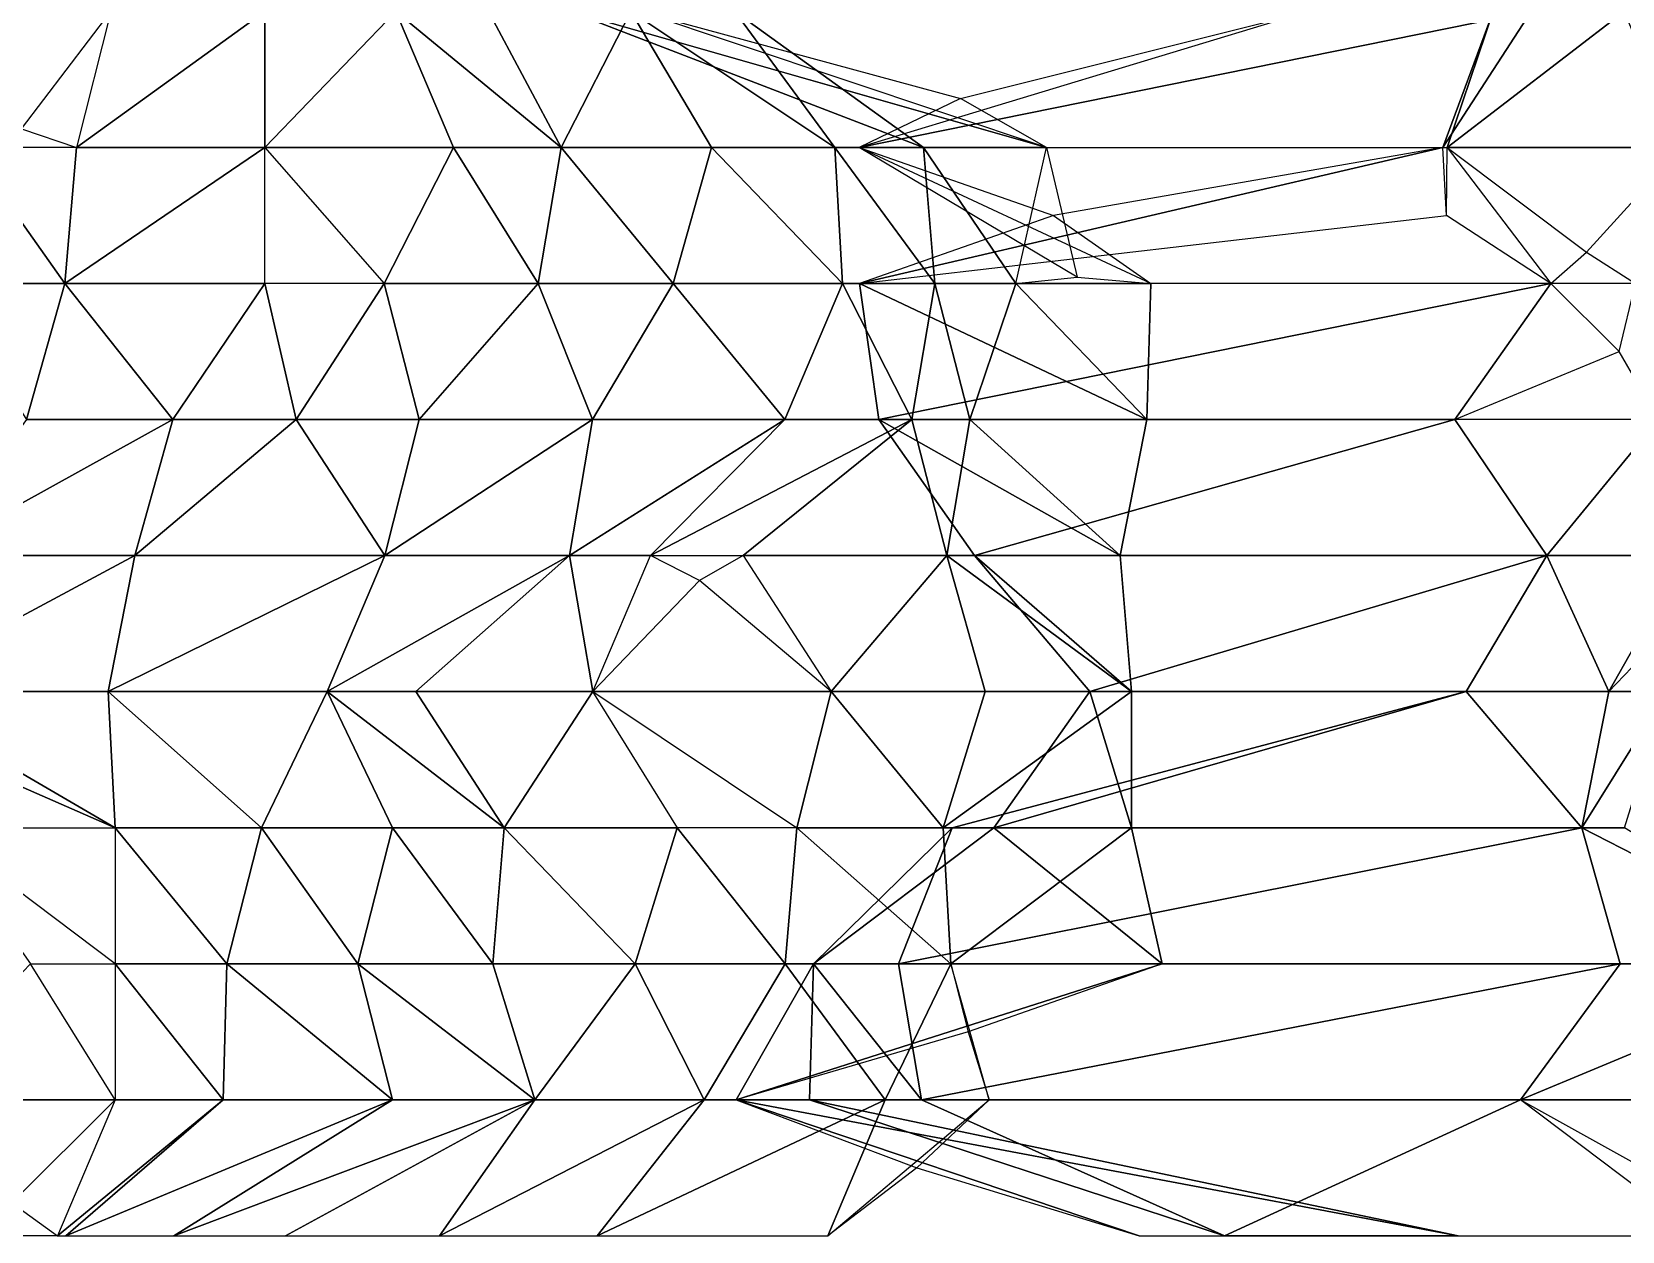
# Model space of a CAD drawing. Header units: metres. Extents: x -317 to 276, y -240 to 234.
# Drawn here: x 18.2 to 88.3, y -95.8 to -42.9 of the extents above; entities that cross this region are included whole.
import ezdxf

# ---------------------------------------------------------------- set-up
doc = ezdxf.new("R2010")
doc.units = ezdxf.units.M

msp = doc.modelspace()

# ---------------------------------------------------------------- linework, layer by layer
for points in [[(13.189026, -42, -556.69244), (17.721558, -47.181824, -554.6532), (21.669495, -42, -553.684), (21.669594, -41.9999, -553.6839)], [(20.146637, -48, -556.4716), (28.457855, -48, -553.77295), (28.457855, -42, -553.77295), (28.457954, -41.9999, -553.7728)], [(20.146637, -48, -556.4716), (28.457855, -42, -553.77295), (21.669495, -42, -553.684), (21.669594, -41.9999, -553.6839)], [(28.457855, -48, -553.77295), (36.769135, -48, -551.0743), (34.230988, -42, -555.7203), (34.231087, -41.9999, -555.72015)], [(28.457855, -48, -553.77295), (34.230988, -42, -555.7203), (28.457855, -42, -553.77295), (28.457954, -41.9999, -553.7728)], [(41.527008, -48, -554.88), (38.312042, -42, -560.765), (34.230988, -42, -555.7203), (34.231087, -41.9999, -555.72015)], [(41.527008, -48, -554.88), (34.230988, -42, -555.7203), (36.769135, -48, -551.0743), (36.769234, -47.9999, -551.07416)], [(44.592804, -42, -561.78314), (38.312042, -42, -560.765), (41.527008, -48, -554.88), (41.527107, -47.9999, -554.8799)], [(44.592804, -42, -561.78314), (41.527008, -48, -554.88), (48.14618, -48, -555.2787), (48.14628, -47.9999, -555.27856)], [(57.492706, -48, -563.19995), (41.925476, -42, -591.69556), (49.181458, -42, -565.8986), (49.181557, -41.9999, -565.8985)], [(62.9274, -48, -565.7668), (44.99124, -42, -598.5987), (41.925476, -42, -591.69556), (41.925575, -41.9999, -591.69543)], [(62.9274, -48, -565.7668), (41.925476, -42, -591.69556), (57.492706, -48, -563.19995), (57.492805, -47.9999, -563.1998)], [(53.580902, -48, -557.8455), (49.181458, -42, -565.8986), (44.592804, -42, -561.78314), (44.592903, -41.9999, -561.783)], [(53.580902, -48, -557.8455), (44.592804, -42, -561.78314), (48.14618, -48, -555.2787), (48.14628, -47.9999, -555.27856)], [(44.99124, -42, -598.5987), (59.12567, -45.847534, -578.9833), (74.45364, -42, -557.1831), (74.45374, -41.9999, -557.183)], [(57.492706, -48, -563.19995), (49.181458, -42, -565.8986), (53.580902, -48, -557.8455), (53.581, -47.9999, -557.8454)], [(54.65619, -48, -593.4221), (80.395966, -48, -558.82074), (84.28775, -42, -551.69684), (84.28785, -41.9999, -551.6967)], [(54.65619, -48, -593.4221), (84.28775, -42, -551.69684), (74.45364, -42, -557.1831), (74.45374, -41.9999, -557.183)], [(80.395966, -48, -558.82074), (80.585175, -48, -570.9894), (82.61569, -42, -567.2725), (82.61579, -41.9999, -567.2724)], [(80.395966, -48, -558.82074), (82.61569, -42, -567.2725), (84.28775, -42, -551.69684), (84.28785, -41.9999, -551.6967)], [(80.585175, -48, -570.9894), (90.92697, -48, -564.57385), (88.388824, -42, -569.21985), (88.38892, -41.9999, -569.2197)], [(80.585175, -48, -570.9894), (88.388824, -42, -569.21985), (82.61569, -42, -567.2725), (82.61579, -41.9999, -567.2724)], [(59.12567, -45.847534, -578.9833), (54.65619, -48, -593.4221), (62.9274, -48, -565.7668), (62.927498, -47.9999, -565.76666)], [(17.721558, -47.181824, -554.6532), (20.146637, -48, -556.4716), (15.388763, -48, -552.6659), (15.388864, -47.9999, -552.6658)], [(15.388763, -48, -552.6659), (14.035095, -54, -555.14374), (19.639008, -54, -557.4009), (19.639107, -53.9999, -557.40076)], [(15.388763, -48, -552.6659), (19.639008, -54, -557.4009), (20.146637, -48, -556.4716), (20.146736, -47.9999, -556.4715)], [(19.639008, -54, -557.4009), (28.457855, -54, -553.77295), (28.457855, -48, -553.77295), (28.457954, -47.9999, -553.7728)], [(19.639008, -54, -557.4009), (28.457855, -48, -553.77295), (20.146637, -48, -556.4716), (20.146736, -47.9999, -556.4715)], [(28.457855, -48, -553.77295), (33.72336, -54, -556.64954), (36.769135, -48, -551.0743), (36.769234, -47.9999, -551.07416)], [(36.769135, -48, -551.0743), (33.72336, -54, -556.64954), (40.51175, -54, -556.7384), (40.51185, -53.9999, -556.7383)], [(36.769135, -48, -551.0743), (40.51175, -54, -556.7384), (41.527008, -48, -554.88), (41.527107, -47.9999, -554.8799)], [(41.527008, -48, -554.88), (40.51175, -54, -556.7384), (46.4541, -54, -558.3761), (46.4542, -53.9999, -558.376)], [(41.527008, -48, -554.88), (46.4541, -54, -558.3761), (48.14618, -48, -555.2787), (48.14628, -47.9999, -555.27856)], [(48.14618, -48, -555.2787), (46.4541, -54, -558.3761), (53.91931, -54, -557.2261), (53.91941, -53.9999, -557.22595)], [(48.14618, -48, -555.2787), (53.91931, -54, -557.2261), (53.580902, -48, -557.8455), (53.581, -47.9999, -557.8454)], [(53.580902, -48, -557.8455), (58.000336, -54, -562.27075), (57.492706, -48, -563.19995), (57.492805, -47.9999, -563.1998)], [(53.580902, -48, -557.8455), (53.91931, -54, -557.2261), (58.000336, -54, -562.27075), (58.000435, -53.9999, -562.2706)], [(62.9274, -48, -565.7668), (64.270935, -53.714294, -569.56494), (54.65619, -48, -593.4221), (54.65629, -47.9999, -593.422)], [(67.51608, -54, -569.88226), (54.65619, -48, -593.4221), (63.236115, -51, -581.8883), (63.236214, -50.9999, -581.8882)], [(80.395966, -48, -558.82074), (63.236115, -51, -581.8883), (54.676178, -54, -605.90045), (54.676277, -53.9999, -605.9003)], [(80.395966, -48, -558.82074), (54.676178, -54, -605.90045), (80.55667, -51, -569.1539), (80.55677, -50.9999, -569.15375)], [(57.492706, -48, -563.19995), (61.57373, -54, -568.2446), (62.9274, -48, -565.7668), (62.927498, -47.9999, -565.76666)], [(57.492706, -48, -563.19995), (58.000336, -54, -562.27075), (61.57373, -54, -568.2446), (61.57383, -53.9999, -568.2445)], [(85.15384, -54, -562.6265), (80.55667, -51, -569.1539), (80.585175, -48, -570.9894), (80.58527, -47.9999, -570.98926)], [(80.585175, -48, -570.9894), (86.73227, -52.615387, -565.9946), (90.92697, -48, -564.57385), (90.92707, -47.9999, -564.5737)], [(86.73227, -52.615387, -565.9946), (88.896454, -54, -568.29065), (85.15384, -54, -562.6265), (85.15394, -53.9999, -562.6264)], [(64.270935, -53.714294, -569.56494), (67.51608, -54, -569.88226), (61.57373, -54, -568.2446), (61.57383, -53.9999, -568.2445)], [(14.035095, -54, -555.14374), (17.9469, -60, -560.49817), (19.639008, -54, -557.4009), (19.639107, -53.9999, -557.40076)], [(19.639008, -54, -557.4009), (17.9469, -60, -560.49817), (24.39685, -60, -561.2066), (24.39695, -59.9999, -561.2065)], [(19.639008, -54, -557.4009), (24.39685, -60, -561.2066), (28.457855, -54, -553.77295), (28.457954, -53.9999, -553.7728)], [(28.457855, -54, -553.77295), (24.39685, -60, -561.2066), (29.831573, -60, -563.77344), (29.831673, -59.9999, -563.7733)], [(28.457855, -54, -553.77295), (29.831573, -60, -563.77344), (33.72336, -54, -556.64954), (33.723457, -53.9999, -556.6494)], [(33.72336, -54, -556.64954), (29.831573, -60, -563.77344), (35.266266, -60, -566.3402), (35.266365, -59.9999, -566.3401)], [(33.72336, -54, -556.64954), (35.266266, -60, -566.3402), (40.51175, -54, -556.7384), (40.51185, -53.9999, -556.7383)], [(40.51175, -54, -556.7384), (35.266266, -60, -566.3402), (42.900696, -60, -564.8805), (42.900795, -59.9999, -564.8804)], [(40.51175, -54, -556.7384), (42.900696, -60, -564.8805), (46.4541, -54, -558.3761), (46.4542, -53.9999, -558.376)], [(46.4541, -54, -558.3761), (42.900696, -60, -564.8805), (51.381165, -60, -561.8721), (51.381264, -59.9999, -561.87195)], [(46.4541, -54, -558.3761), (51.381165, -60, -561.8721), (53.91931, -54, -557.2261), (53.91941, -53.9999, -557.22595)], [(53.91931, -54, -557.2261), (51.381165, -60, -561.8721), (56.985077, -60, -564.12915), (56.985176, -59.9999, -564.129)], [(53.91931, -54, -557.2261), (56.985077, -60, -564.12915), (58.000336, -54, -562.27075), (58.000435, -53.9999, -562.2706)], [(67.34686, -60, -570.192), (55.522217, -60, -604.3518), (54.676178, -54, -605.90045), (54.676277, -53.9999, -605.9003)], [(67.34686, -60, -570.192), (54.676178, -54, -605.90045), (67.51608, -54, -569.88226), (67.51618, -53.9999, -569.88214)], [(55.522217, -60, -604.3518), (85.15384, -54, -562.6265), (54.676178, -54, -605.90045), (54.676277, -53.9999, -605.9003)], [(55.522217, -60, -604.3518), (80.923615, -60, -570.3699), (85.15384, -54, -562.6265), (85.15394, -53.9999, -562.6264)], [(58.000336, -54, -562.27075), (56.985077, -60, -564.12915), (59.543213, -60, -571.9615), (59.543312, -59.9999, -571.96136)], [(58.000336, -54, -562.27075), (59.543213, -60, -571.9615), (61.57373, -54, -568.2446), (61.57383, -53.9999, -568.2445)], [(61.57373, -54, -568.2446), (59.543213, -60, -571.9615), (67.34686, -60, -570.192), (67.34696, -59.9999, -570.1919)], [(61.57373, -54, -568.2446), (67.34686, -60, -570.192), (67.51608, -54, -569.88226), (67.51618, -53.9999, -569.88214)], [(85.15384, -54, -562.6265), (80.923615, -60, -570.3699), (88.17206, -57, -567.1944), (88.17216, -56.9999, -567.1943)], [(89.91171, -60, -566.43225), (88.17206, -57, -567.1944), (88.896454, -54, -568.29065), (88.89655, -53.9999, -568.2905)], [(17.9469, -60, -560.49817), (13.567474, -66, -581.02966), (24.39685, -60, -561.2066), (24.39695, -59.9999, -561.2065)], [(24.39685, -60, -561.2066), (13.567474, -66, -581.02966), (22.724792, -66, -576.7823), (22.724892, -65.9999, -576.78217)], [(24.39685, -60, -561.2066), (22.724792, -66, -576.7823), (29.831573, -60, -563.77344), (29.831673, -59.9999, -563.7733)], [(29.831573, -60, -563.77344), (22.724792, -66, -576.7823), (33.74341, -66, -569.1278), (33.743507, -65.9999, -569.1277)], [(29.831573, -60, -563.77344), (33.74341, -66, -569.1278), (35.266266, -60, -566.3402), (35.266365, -59.9999, -566.3401)], [(33.74341, -66, -569.1278), (41.885437, -66, -566.7389), (42.900696, -60, -564.8805), (42.900795, -59.9999, -564.8804)], [(33.74341, -66, -569.1278), (42.900696, -60, -564.8805), (35.266266, -60, -566.3402), (35.266365, -59.9999, -566.3401)], [(41.885437, -66, -566.7389), (45.458862, -66, -572.7128), (51.381165, -60, -561.8721), (51.381264, -59.9999, -561.87195)], [(41.885437, -66, -566.7389), (51.381165, -60, -561.8721), (42.900696, -60, -564.8805), (42.900795, -59.9999, -564.8804)], [(45.458862, -66, -572.7128), (49.539856, -66, -577.7575), (56.985077, -60, -564.12915), (56.985176, -59.9999, -564.129)], [(45.458862, -66, -572.7128), (56.985077, -60, -564.12915), (51.381165, -60, -561.8721), (51.381264, -59.9999, -561.87195)], [(56.985077, -60, -564.12915), (49.539856, -66, -577.7575), (58.527954, -66, -573.8199), (58.528053, -65.9999, -573.81976)], [(66.162415, -66, -572.36017), (59.75244, -66, -596.6084), (55.522217, -60, -604.3518), (55.522316, -59.9999, -604.3517)], [(66.162415, -66, -572.36017), (55.522217, -60, -604.3518), (67.34686, -60, -570.192), (67.34696, -59.9999, -570.1919)], [(59.75244, -66, -596.6084), (80.923615, -60, -570.3699), (55.522217, -60, -604.3518), (55.522316, -59.9999, -604.3517)], [(56.985077, -60, -564.12915), (58.527954, -66, -573.8199), (59.543213, -60, -571.9615), (59.543312, -59.9999, -571.96136)], [(59.543213, -60, -571.9615), (58.527954, -66, -573.8199), (66.162415, -66, -572.36017), (66.16251, -65.9999, -572.36005)], [(59.543213, -60, -571.9615), (66.162415, -66, -572.36017), (67.34686, -60, -570.192), (67.34696, -59.9999, -570.1919)], [(59.75244, -66, -596.6084), (84.98462, -66, -562.9363), (80.923615, -60, -570.3699), (80.92371, -59.9999, -570.36975)], [(89.91171, -60, -566.43225), (80.923615, -60, -570.3699), (84.98462, -66, -562.9363), (84.98472, -65.9999, -562.93616)], [(89.91171, -60, -566.43225), (84.98462, -66, -562.9363), (93.46509, -66, -559.92786), (93.46519, -65.9999, -559.92773)], [(11.536957, -72, -584.74646), (21.540314, -72, -578.95044), (22.724792, -66, -576.7823), (22.724892, -65.9999, -576.78217)], [(11.536957, -72, -584.74646), (22.724792, -66, -576.7823), (13.567474, -66, -581.02966), (13.567574, -65.9999, -581.02954)], [(21.540314, -72, -578.95044), (31.205261, -72, -573.77386), (33.74341, -66, -569.1278), (33.743507, -65.9999, -569.1277)], [(21.540314, -72, -578.95044), (33.74341, -66, -569.1278), (22.724792, -66, -576.7823), (22.724892, -65.9999, -576.78217)], [(31.205261, -72, -573.77386), (35.117096, -72, -579.1283), (41.885437, -66, -566.7389), (41.885536, -65.9999, -566.7388)], [(31.205261, -72, -573.77386), (41.885437, -66, -566.7389), (33.74341, -66, -569.1278), (33.743507, -65.9999, -569.1277)], [(41.885437, -66, -566.7389), (35.117096, -72, -579.1283), (42.920715, -72, -577.3588), (42.920815, -71.9999, -577.3587)], [(41.885437, -66, -566.7389), (42.920715, -72, -577.3588), (45.458862, -66, -572.7128), (45.45896, -65.9999, -572.7127)], [(49.539856, -66, -577.7575), (47.624023, -67.10527, -575.00696), (45.458862, -66, -572.7128), (45.45896, -65.9999, -572.7127)], [(58.527954, -66, -573.8199), (49.539856, -66, -577.7575), (53.43167, -72, -570.6336), (53.43177, -71.9999, -570.6335)], [(58.527954, -66, -573.8199), (53.43167, -72, -570.6336), (60.220062, -72, -570.72253), (60.22016, -71.9999, -570.7224)], [(58.527954, -66, -573.8199), (66.670044, -72, -571.4309), (66.162415, -66, -572.36017), (66.16251, -65.9999, -572.36005)], [(58.527954, -66, -573.8199), (60.220062, -72, -570.72253), (66.670044, -72, -571.4309), (66.67014, -71.9999, -571.4308)], [(66.670044, -72, -571.4309), (64.828735, -72, -587.3164), (59.75244, -66, -596.6084), (59.75254, -65.9999, -596.6083)], [(66.670044, -72, -571.4309), (59.75244, -66, -596.6084), (66.162415, -66, -572.36017), (66.16251, -65.9999, -572.36005)], [(64.828735, -72, -587.3164), (84.98462, -66, -562.9363), (59.75244, -66, -596.6084), (59.75254, -65.9999, -596.6083)], [(64.828735, -72, -587.3164), (81.43121, -72, -569.4407), (84.98462, -66, -562.9363), (84.98472, -65.9999, -562.93616)], [(84.98462, -66, -562.9363), (81.43121, -72, -569.4407), (87.711975, -72, -570.4588), (87.712074, -71.9999, -570.4587)], [(84.98462, -66, -562.9363), (87.711975, -72, -570.4588), (93.46509, -66, -559.92786), (93.46519, -65.9999, -559.92773)], [(87.711975, -72, -570.4588), (90.27014, -72, -578.29114), (91.11618, -66, -576.74243), (91.11628, -65.9999, -576.7423)], [(87.711975, -72, -570.4588), (91.11618, -66, -576.74243), (93.46509, -66, -559.92786), (93.46519, -65.9999, -559.92773)], [(47.624023, -67.10527, -575.00696), (42.920715, -72, -577.3588), (53.43167, -72, -570.6336), (53.43177, -71.9999, -570.6335)], [(21.858704, -78, -565.8526), (11.536957, -72, -584.74646), (8.132782, -72, -578.4628), (8.132882, -71.9999, -578.4627)], [(21.858704, -78, -565.8526), (8.132782, -72, -578.4628), (13.885895, -78, -567.9318), (13.885995, -77.9999, -567.9317)], [(21.540314, -72, -578.95044), (11.536957, -72, -584.74646), (21.858704, -78, -565.8526), (21.858803, -77.9999, -565.8525)], [(21.540314, -72, -578.95044), (21.858704, -78, -565.8526), (28.308685, -78, -566.56104), (28.308784, -77.9999, -566.5609)], [(31.205261, -72, -573.77386), (21.540314, -72, -578.95044), (28.308685, -78, -566.56104), (28.308784, -77.9999, -566.5609)], [(31.205261, -72, -573.77386), (28.308685, -78, -566.56104), (34.081818, -78, -568.50836), (34.081917, -77.9999, -568.50824)], [(39.00891, -78, -572.0044), (35.117096, -72, -579.1283), (31.205261, -72, -573.77386), (31.20536, -71.9999, -573.77374)], [(39.00891, -78, -572.0044), (31.205261, -72, -573.77386), (34.081818, -78, -568.50836), (34.081917, -77.9999, -568.50824)], [(42.920715, -72, -577.3588), (35.117096, -72, -579.1283), (39.00891, -78, -572.0044), (39.00901, -77.9999, -572.0043)], [(42.920715, -72, -577.3588), (39.00891, -78, -572.0044), (46.64331, -78, -570.5447), (46.64341, -77.9999, -570.54456)], [(42.920715, -72, -577.3588), (51.908783, -78, -573.4212), (53.43167, -72, -570.6336), (53.43177, -71.9999, -570.6335)], [(53.43167, -72, -570.6336), (51.908783, -78, -573.4212), (58.358765, -78, -574.12964), (58.358864, -77.9999, -574.1295)], [(53.43167, -72, -570.6336), (58.358765, -78, -574.12964), (60.220062, -72, -570.72253), (60.22016, -71.9999, -570.7224)], [(58.358765, -78, -574.12964), (66.670044, -78, -571.4309), (66.670044, -72, -571.4309), (66.67014, -71.9999, -571.4308)], [(58.358765, -78, -574.12964), (66.670044, -72, -571.4309), (60.220062, -72, -570.72253), (60.22016, -71.9999, -570.7224)], [(60.59851, -78, -595.05975), (58.757233, -78, -610.9452), (81.43121, -72, -569.4407), (81.43131, -71.9999, -569.44055)], [(81.43121, -72, -569.4407), (58.757233, -78, -610.9452), (86.52753, -78, -572.62695), (86.527626, -77.9999, -572.62683)], [(66.670044, -78, -571.4309), (60.59851, -78, -595.05975), (64.828735, -72, -587.3164), (64.828835, -71.9999, -587.3163)], [(60.59851, -78, -595.05975), (81.43121, -72, -569.4407), (64.828735, -72, -587.3164), (64.828835, -71.9999, -587.3163)], [(66.670044, -78, -571.4309), (64.828735, -72, -587.3164), (66.670044, -72, -571.4309), (66.67014, -71.9999, -571.4308)], [(81.43121, -72, -569.4407), (86.52753, -78, -572.62695), (87.711975, -72, -570.4588), (87.712074, -71.9999, -570.4587)], [(86.52753, -78, -572.62695), (88.408844, -78, -581.69824), (90.27014, -72, -578.29114), (90.27024, -71.9999, -578.291)], [(86.52753, -78, -572.62695), (90.27014, -72, -578.29114), (87.711975, -72, -570.4588), (87.712074, -71.9999, -570.4587)], [(18.11612, -84, -560.1885), (21.858704, -84, -565.8526), (13.885895, -78, -567.9318), (13.885995, -77.9999, -567.9317)], [(21.858704, -78, -565.8526), (26.785797, -84, -569.34863), (28.308685, -78, -566.56104), (28.308784, -77.9999, -566.5609)], [(21.858704, -78, -565.8526), (21.858704, -84, -565.8526), (26.785797, -84, -569.34863), (26.785896, -83.9999, -569.3485)], [(28.308685, -78, -566.56104), (26.785797, -84, -569.34863), (32.55893, -84, -571.296), (32.55903, -83.9999, -571.2959)], [(28.308685, -78, -566.56104), (32.55893, -84, -571.296), (34.081818, -78, -568.50836), (34.081917, -77.9999, -568.50824)], [(34.081818, -78, -568.50836), (32.55893, -84, -571.296), (38.50128, -84, -572.9336), (38.50138, -83.9999, -572.9335)], [(34.081818, -78, -568.50836), (38.50128, -84, -572.9336), (39.00891, -78, -572.0044), (39.00901, -77.9999, -572.0043)], [(39.00891, -78, -572.0044), (38.50128, -84, -572.9336), (44.782013, -84, -573.9518), (44.782112, -83.9999, -573.95166)], [(39.00891, -78, -572.0044), (44.782013, -84, -573.9518), (46.64331, -78, -570.5447), (46.64341, -77.9999, -570.54456)], [(46.64331, -78, -570.5447), (44.782013, -84, -573.9518), (51.401184, -84, -574.3504), (51.401283, -83.9999, -574.3503)], [(46.64331, -78, -570.5447), (51.401184, -84, -574.3504), (51.908783, -78, -573.4212), (51.908882, -77.9999, -573.4211)], [(51.908783, -78, -573.4212), (51.401184, -84, -574.3504), (58.697174, -84, -573.51013), (58.697273, -83.9999, -573.51)], [(51.908783, -78, -573.4212), (58.697174, -84, -573.51013), (58.358765, -78, -574.12964), (58.358864, -77.9999, -574.1295)], [(68.02371, -84, -568.95306), (52.64566, -84, -609.6173), (60.59851, -78, -595.05975), (60.59861, -77.9999, -595.05963)], [(52.64566, -84, -609.6173), (56.388306, -84, -615.2815), (58.757233, -78, -610.9452), (58.75733, -77.9999, -610.94507)], [(52.64566, -84, -609.6173), (58.757233, -78, -610.9452), (60.59851, -78, -595.05975), (60.59861, -77.9999, -595.05963)], [(56.388306, -84, -615.2815), (88.219604, -84, -569.5296), (86.52753, -78, -572.62695), (86.527626, -77.9999, -572.62683)], [(56.388306, -84, -615.2815), (86.52753, -78, -572.62695), (58.757233, -78, -610.9452), (58.75733, -77.9999, -610.94507)], [(58.697174, -84, -573.51013), (66.670044, -78, -571.4309), (58.358765, -78, -574.12964), (58.358864, -77.9999, -574.1295)], [(58.697174, -84, -573.51013), (68.02371, -84, -568.95306), (66.670044, -78, -571.4309), (66.67014, -77.9999, -571.4308)], [(68.02371, -84, -568.95306), (60.59851, -78, -595.05975), (66.670044, -78, -571.4309), (66.67014, -77.9999, -571.4308)], [(98.22296, -84, -563.7336), (88.408844, -78, -581.69824), (86.52753, -78, -572.62695), (86.527626, -77.9999, -572.62683)], [(98.22296, -84, -563.7336), (86.52753, -78, -572.62695), (88.219604, -84, -569.5296), (88.2197, -83.9999, -569.5295)], [(18.11612, -84, -560.1885), (12.363007, -90, -570.7194), (21.858704, -90, -565.8526), (21.858803, -89.9999, -565.8525)], [(21.858704, -84, -565.8526), (26.616577, -90, -569.6584), (26.785797, -84, -569.34863), (26.785896, -83.9999, -569.3485)], [(21.858704, -84, -565.8526), (21.858704, -90, -565.8526), (26.616577, -90, -569.6584), (26.616676, -89.9999, -569.65826)], [(26.785797, -84, -569.34863), (26.616577, -90, -569.6584), (34.081818, -90, -568.50836), (34.081917, -89.9999, -568.50824)], [(26.785797, -84, -569.34863), (34.081818, -90, -568.50836), (32.55893, -84, -571.296), (32.55903, -83.9999, -571.2959)], [(32.55893, -84, -571.296), (40.36258, -90, -569.5265), (38.50128, -84, -572.9336), (38.50138, -83.9999, -572.9335)], [(32.55893, -84, -571.296), (34.081818, -90, -568.50836), (40.36258, -90, -569.5265), (40.36268, -89.9999, -569.52637)], [(44.782013, -84, -573.9518), (38.50128, -84, -572.9336), (40.36258, -90, -569.5265), (40.36268, -89.9999, -569.52637)], [(44.782013, -84, -573.9518), (40.36258, -90, -569.5265), (47.82779, -90, -568.3765), (47.82789, -89.9999, -568.3764)], [(51.401184, -84, -574.3504), (44.782013, -84, -573.9518), (47.82779, -90, -568.3765), (47.82789, -89.9999, -568.3764)], [(51.401184, -84, -574.3504), (47.82779, -90, -568.3765), (55.8006, -90, -566.2973), (55.800697, -89.9999, -566.2972)], [(49.241486, -90, -603.3336), (52.47647, -90, -609.927), (52.64566, -84, -609.6173), (52.64576, -83.9999, -609.6172)], [(49.241486, -90, -603.3336), (52.64566, -84, -609.6173), (68.02371, -84, -568.95306), (68.02381, -83.9999, -568.95294)], [(68.02371, -84, -568.95306), (59.467987, -87, -573.13354), (49.241486, -90, -603.3336), (49.241585, -89.9999, -603.3335)], [(58.697174, -84, -573.51013), (51.401184, -84, -574.3504), (55.8006, -90, -566.2973), (55.800697, -89.9999, -566.2972)], [(52.64566, -84, -609.6173), (52.47647, -90, -609.927), (57.403534, -90, -613.42303), (57.403633, -89.9999, -613.4229)], [(52.64566, -84, -609.6173), (57.403534, -90, -613.42303), (56.388306, -84, -615.2815), (56.388405, -83.9999, -615.2814)], [(58.697174, -84, -573.51013), (55.8006, -90, -566.2973), (60.389282, -90, -570.4128), (60.38938, -89.9999, -570.41266)], [(57.403534, -90, -613.42303), (88.219604, -84, -569.5296), (56.388306, -84, -615.2815), (56.388405, -83.9999, -615.2814)], [(57.403534, -90, -613.42303), (83.82019, -90, -577.5827), (88.219604, -84, -569.5296), (88.2197, -83.9999, -569.5295)], [(60.389282, -90, -570.4128), (58.697174, -84, -573.51013), (59.467987, -87, -573.13354), (59.468086, -86.9999, -573.1334)], [(83.82019, -90, -577.5827), (98.39218, -90, -563.4238), (98.22296, -84, -563.7336), (98.22306, -83.9999, -563.73346)], [(83.82019, -90, -577.5827), (98.22296, -84, -563.7336), (88.219604, -84, -569.5296), (88.2197, -83.9999, -569.5295)], [(12.363007, -90, -570.7194), (17.303162, -94.545456, -567.9341), (21.858704, -90, -565.8526), (21.858803, -89.9999, -565.8525)], [(19.320587, -96, -570.49866), (19.679016, -96, -582.35754), (26.616577, -90, -569.6584), (26.616676, -89.9999, -569.65826)], [(19.320587, -96, -570.49866), (26.616577, -90, -569.6584), (21.858704, -90, -565.8526), (21.858803, -89.9999, -565.8525)], [(19.679016, -96, -582.35754), (24.43689, -96, -586.16327), (34.081818, -90, -568.50836), (34.081917, -89.9999, -568.50824)], [(19.679016, -96, -582.35754), (34.081818, -90, -568.50836), (26.616577, -90, -569.6584), (26.616676, -89.9999, -569.65826)], [(24.43689, -96, -586.16327), (29.363983, -96, -589.6593), (40.36258, -90, -569.5265), (40.36268, -89.9999, -569.52637)], [(24.43689, -96, -586.16327), (40.36258, -90, -569.5265), (34.081818, -90, -568.50836), (34.081917, -89.9999, -568.50824)], [(40.36258, -90, -569.5265), (29.363983, -96, -589.6593), (36.152374, -96, -589.7482), (36.152473, -95.9999, -589.7481)], [(40.36258, -90, -569.5265), (36.152374, -96, -589.7482), (47.82779, -90, -568.3765), (47.82789, -89.9999, -568.3764)], [(47.82779, -90, -568.3765), (36.152374, -96, -589.7482), (43.109924, -96, -589.52747), (43.110023, -95.9999, -589.52734)], [(47.82779, -90, -568.3765), (43.109924, -96, -589.52747), (55.8006, -90, -566.2973), (55.800697, -89.9999, -566.2972)], [(55.8006, -90, -566.2973), (43.109924, -96, -589.52747), (53.2825, -96, -583.42163), (53.2826, -95.9999, -583.4215)], [(81.072784, -96, -557.5818), (52.47647, -90, -609.927), (49.241486, -90, -603.3336), (49.241585, -89.9999, -603.3335)], [(67.00845, -96, -570.81146), (49.241486, -90, -603.3336), (57.204193, -93, -579.8188), (57.204292, -92.9999, -579.81866)], [(81.072784, -96, -557.5818), (49.241486, -90, -603.3336), (67.00845, -96, -570.81146), (67.00855, -95.9999, -570.81134)], [(70.77106, -96, -588.954), (57.403534, -90, -613.42303), (52.47647, -90, -609.927), (52.47657, -89.9999, -609.9269)], [(70.77106, -96, -588.954), (52.47647, -90, -609.927), (81.072784, -96, -557.5818), (81.07288, -95.9999, -557.58167)], [(55.8006, -90, -566.2973), (53.2825, -96, -583.42163), (60.389282, -90, -570.4128), (60.38938, -89.9999, -570.41266)], [(60.389282, -90, -570.4128), (57.204193, -93, -579.8188), (53.2825, -96, -583.42163), (53.2826, -95.9999, -583.4215)], [(70.77106, -96, -588.954), (83.82019, -90, -577.5827), (57.403534, -90, -613.42303), (57.403633, -89.9999, -613.4229)], [(70.77106, -96, -588.954), (91.77301, -96, -563.02515), (83.82019, -90, -577.5827), (83.82029, -89.9999, -577.5826)], [(83.82019, -90, -577.5827), (93.86658, -95.593216, -565.45044), (98.39218, -90, -563.4238), (98.39228, -89.9999, -563.4237)], [(17.303162, -94.545456, -567.9341), (19.320587, -96, -570.49866), (15.408783, -96, -565.1442), (15.408883, -95.9999, -565.1441)]]:
    msp.add_3dface(points)

doc.saveas('drawing.dxf')
